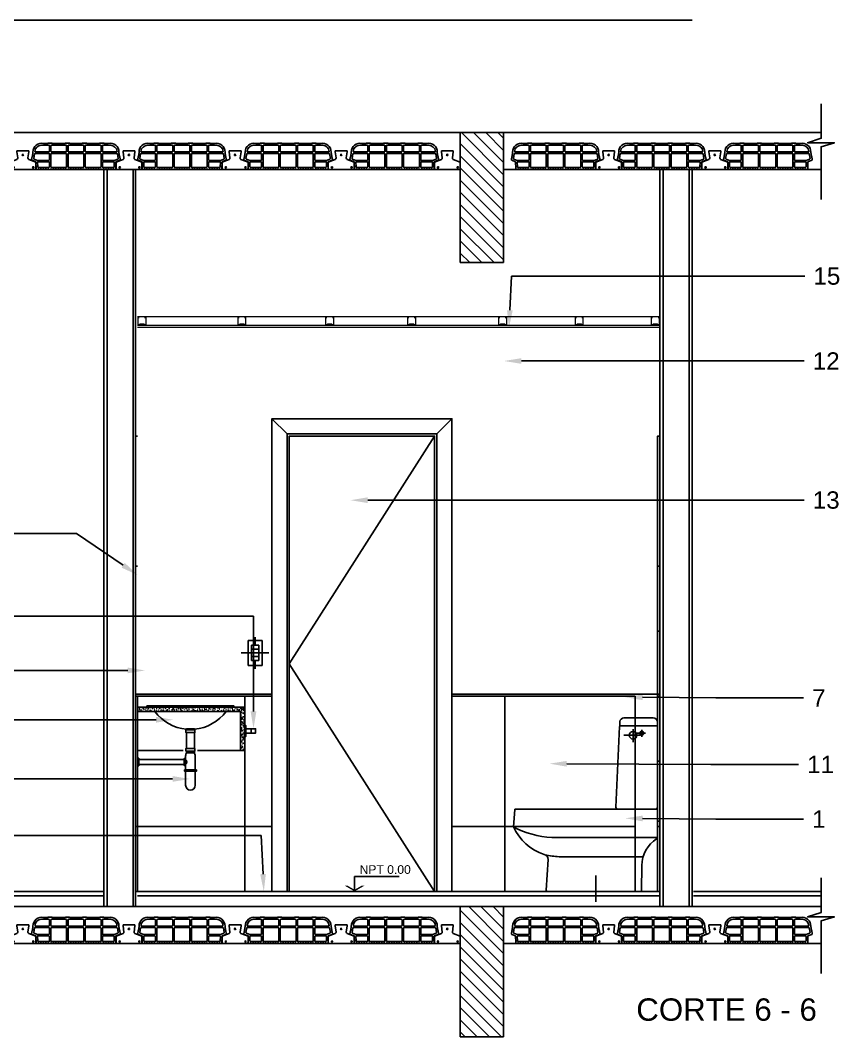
# Model space of a CAD drawing. Header units: metres. Extents: x 198 to 412, y -54 to 17.
# Drawn here: x 258.177 to 261.956, y -14.779 to -10.091 of the extents above; entities that cross this region are included whole.
import ezdxf
from ezdxf import colors
from ezdxf.entities.mleader import LeaderData, LeaderLine
from ezdxf.enums import TextEntityAlignment as Align
from ezdxf.math import Vec2, Vec3

# ---------------------------------------------------------------- set-up
doc = ezdxf.new("R2010")
doc.units = ezdxf.units.M
doc.header["$LTSCALE"] = 10
for name, pattern in [('DASHDOT', [1, 0.5, -0.25, 0, -0.25]), ('DASHED2', [0.375, 0.25, -0.125]), ('HIDDEN', [0.375, 0.25, -0.125])]:
    doc.linetypes.add(name, pattern=pattern)
for name, color, linetype in [('01', 1, 'Continuous'), ('02', 2, 'Continuous'), ('1_MUROS', 6, 'Continuous'), ('2', 2, 'Continuous'), ('25-TXT', 2, 'Continuous'), ('A- Hatch Hormigon', 255, 'Continuous'), ('A-ABERTURAS', 2, 'Continuous'), ('A-MUROS', 6, 'Continuous'), ('A-TEXTOS', 2, 'Continuous'), ('CARP-DET', 8, 'Continuous'), ('Corte t', 2, 'Continuous'), ('ELECTRICIDAD-P-T', 8, 'HIDDEN'), ('Losa rap sapito', 251, 'Continuous'), ('piso', 1, 'Continuous'), ('SAN', 1, 'Continuous'), ('SANFINAL', 1, 'Continuous'), ('Sanitarios', 2, 'Continuous'), ('TCOTA', 1, 'Continuous'), ('TM-REVEST', 252, 'Continuous')]:
    doc.layers.add(name, color=color, linetype=linetype)
doc.layers.add('A-Cielorraso', color=1, linetype='Continuous', lineweight=5)
doc.layers.add('SANHIDRO', color=3, linetype='DASHDOT', plot=False)
doc.styles.add('ARIAL', font='arial.ttf')
doc.styles.get("Standard").update_dxf_attribs({"font": 'arial.ttf'})

# ---------------------------------------------------------------- blocks, each defined once
blk = doc.blocks.new('ELEC-PUNTO')
at = {"layer": 'ELECTRICIDAD-P-T', "ltscale": 0.05}
for p, q in [((0, 0.1014), (0, 0.0543)), ((-0.0179, 0.0543), (-0.0179, 0.0207)), ((-0.0007, 0.0543), (-0.0007, 0.0207)), ((0.0171, 0.0543), (0.0171, 0.0207)), ((-0.073, 0.0375), (-0.035, 0.0375)), ((0, 0.0207), (0, -0.0264)), ((0.035, 0.0375), (0.073, 0.0375))]:
    blk.add_line(p, q, dxfattribs=at)
for points in [[(-0.0575, 0.07), (0.0575, 0.07), (0.0575, 0.005), (-0.0575, 0.005)], [(-0.035, 0.0543), (0.035, 0.0543), (0.035, 0.0207), (-0.035, 0.0207)]]:
    blk.add_lwpolyline(points, close=True, dxfattribs=at)
blk = doc.blocks.new('VIGUETA NUEVA')
at = {"layer": '02'}
for p, q in [((852.3054, 1549.6661), (852.2767, 1549.6661)), ((852.2767, 1549.6661), (852.2767, 1549.6611)), ((852.2767, 1549.6611), (852.2809, 1549.6312)), ((852.3054, 1549.6661), (852.3342, 1549.6661)), ((852.3342, 1549.6611), (852.3299, 1549.6312)), ((852.3342, 1549.6661), (852.3342, 1549.6611)), ((852.2769, 1549.6243), (852.2429, 1549.6111)), ((852.2429, 1549.5811), (852.2429, 1549.6111)), ((852.3339, 1549.6243), (852.3679, 1549.6111)), ((852.3679, 1549.5811), (852.3679, 1549.6111)), ((852.2429, 1549.5811), (852.2479, 1549.5761)), ((852.3054, 1549.5761), (852.2479, 1549.5761)), ((852.3054, 1549.5761), (852.3629, 1549.5761)), ((852.3679, 1549.5811), (852.3629, 1549.5761))]:
    blk.add_line(p, q, dxfattribs=at)
for centre, start, end in [((852.2739, 1549.6307), 294.8533, 4.4381), ((852.3369, 1549.6307), 175.5619, 245.1467)]:
    blk.add_arc(centre, 0.00704, start, end, dxfattribs=at)
blk = doc.blocks.new('VIGUETA NUEVA1')
at = {"layer": 'piso'}
for centre in [(0, -0.02), (-0.0444, -0.0805), (0.0504, -0.0805)]:
    blk.add_circle(centre, 0.00324, dxfattribs=at)
at = {"layer": '1_MUROS'}
blk.add_blockref('VIGUETA NUEVA', (-852.3054, -1549.6661), dxfattribs=at)
blk = doc.blocks.new('Losa rap zapito')
at = {"layer": 'Losa rap sapito'}
for p, q in [((283.7711, -291.7719), (283.8051, -291.7719)), ((283.7813, -291.7641), (283.8003, -291.7641)), ((283.8012, -291.7632), (283.8205, -291.7632)), ((283.808, -291.8006), (283.808, -291.7747)), ((283.8147, -291.8006), (283.8147, -291.7747)), ((283.8176, -291.7719), (283.8844, -291.7719)), ((283.8215, -291.7641), (283.8806, -291.7641)), ((283.9008, -291.7632), (283.8815, -291.7632)), ((283.8873, -291.8006), (283.8873, -291.7747)), ((283.8941, -291.8006), (283.8941, -291.7747)), ((283.897, -291.7719), (283.9304, -291.7719)), ((283.9018, -291.7641), (283.9304, -291.7641)), ((283.959, -291.7641), (283.9304, -291.7641)), ((283.9638, -291.7719), (283.9304, -291.7719)), ((283.9599, -291.7632), (283.9792, -291.7632)), ((283.9667, -291.8006), (283.9667, -291.7747)), ((283.9734, -291.8006), (283.9734, -291.7747)), ((284.0431, -291.7719), (283.9763, -291.7719)), ((284.0393, -291.7641), (283.9802, -291.7641)), ((284.0595, -291.7632), (284.0402, -291.7632)), ((284.046, -291.8006), (284.046, -291.7747)), ((284.0527, -291.8006), (284.0527, -291.7747)), ((284.0896, -291.7719), (284.0556, -291.7719)), ((284.0795, -291.7641), (284.0605, -291.7641)), ((283.7282, -291.8243), (283.7262, -291.8386)), ((283.732, -291.8042), (283.7293, -291.8235)), ((283.7394, -291.8124), (283.7357, -291.8329)), ((283.7422, -291.8103), (283.8051, -291.8103)), ((283.7437, -291.8035), (283.8051, -291.8035)), ((283.7534, -291.8103), (283.8051, -291.8103)), ((283.808, -291.8391), (283.808, -291.8132)), ((283.8147, -291.8721), (283.8147, -291.8132)), ((283.8176, -291.8035), (283.8844, -291.8035)), ((283.8176, -291.8103), (283.8844, -291.8103)), ((283.8873, -291.8721), (283.8873, -291.8132)), ((283.8941, -291.8721), (283.8941, -291.8132)), ((283.897, -291.8035), (283.9304, -291.8035)), ((283.897, -291.8103), (283.9304, -291.8103)), ((283.9638, -291.8035), (283.9304, -291.8035)), ((283.9638, -291.8103), (283.9304, -291.8103)), ((283.9667, -291.8721), (283.9667, -291.8132)), ((283.9734, -291.8721), (283.9734, -291.8132)), ((284.0431, -291.8035), (283.9763, -291.8035)), ((284.0431, -291.8103), (283.9763, -291.8103)), ((284.046, -291.8721), (284.046, -291.8132)), ((284.0527, -291.8391), (284.0527, -291.8132)), ((284.117, -291.8035), (284.0556, -291.8035)), ((284.1186, -291.8103), (284.0556, -291.8103)), ((284.1073, -291.8103), (284.0556, -291.8103)), ((284.1214, -291.8124), (284.125, -291.8329)), ((284.1287, -291.8042), (284.1314, -291.8235)), ((284.1325, -291.8243), (284.1346, -291.8386)), ((283.7459, -291.8484), (283.728, -291.8417)), ((283.7534, -291.842), (283.7376, -291.836)), ((283.7466, -291.8799), (283.7459, -291.8484)), ((283.7534, -291.842), (283.8051, -291.842)), ((283.7542, -291.8721), (283.7536, -291.851)), ((283.7565, -291.8487), (283.8051, -291.8487)), ((283.7571, -291.8749), (283.8051, -291.8749)), ((283.808, -291.8721), (283.808, -291.8516)), ((283.8176, -291.8749), (283.8844, -291.8749)), ((283.897, -291.8749), (283.9304, -291.8749)), ((283.9638, -291.8749), (283.9304, -291.8749)), ((284.0431, -291.8749), (283.9763, -291.8749)), ((284.0527, -291.8721), (284.0527, -291.8516)), ((284.1073, -291.842), (284.0556, -291.842)), ((284.1043, -291.8487), (284.0556, -291.8487)), ((284.1037, -291.8749), (284.0556, -291.8749)), ((284.1066, -291.8721), (284.1071, -291.851)), ((284.1073, -291.842), (284.1232, -291.836)), ((284.1141, -291.8799), (284.1149, -291.8484)), ((284.1149, -291.8484), (284.1327, -291.8417)), ((283.7541, -291.8836), (283.7504, -291.8836)), ((283.7541, -291.8836), (283.7516, -291.8836)), ((283.7541, -291.8836), (283.7516, -291.8836)), ((283.7541, -291.8836), (283.7541, -291.8827)), ((283.7541, -291.8827), (283.7598, -291.8827)), ((283.7598, -291.8836), (283.7598, -291.8827)), ((283.7598, -291.8836), (283.7656, -291.8836)), ((283.7714, -291.8827), (283.7656, -291.8827)), ((283.7656, -291.8836), (283.7656, -291.8827)), ((283.7714, -291.8836), (283.7714, -291.8827)), ((283.7714, -291.8836), (283.7772, -291.8836)), ((283.7772, -291.8836), (283.7772, -291.8827)), ((283.783, -291.8827), (283.7772, -291.8827)), ((283.783, -291.8836), (283.783, -291.8827)), ((283.783, -291.8836), (283.7887, -291.8836)), ((283.7887, -291.8836), (283.7887, -291.8827)), ((283.7887, -291.8827), (283.7945, -291.8827)), ((283.7945, -291.8836), (283.7945, -291.8827)), ((283.8003, -291.8836), (283.7945, -291.8836)), ((283.8003, -291.8827), (283.8061, -291.8827)), ((283.8003, -291.8836), (283.8003, -291.8827)), ((283.8061, -291.8836), (283.8061, -291.8827)), ((283.8119, -291.8836), (283.8061, -291.8836)), ((283.8119, -291.8827), (283.8176, -291.8827)), ((283.8119, -291.8836), (283.8119, -291.8827)), ((283.8119, -291.8827), (283.8176, -291.8827)), ((283.8176, -291.8836), (283.8176, -291.8827)), ((283.8176, -291.8836), (283.8234, -291.8836)), ((283.8292, -291.8827), (283.8234, -291.8827)), ((283.8234, -291.8836), (283.8234, -291.8827)), ((283.8292, -291.8836), (283.8292, -291.8827)), ((283.8292, -291.8836), (283.835, -291.8836)), ((283.835, -291.8836), (283.835, -291.8827)), ((283.8408, -291.8827), (283.835, -291.8827)), ((283.8408, -291.8836), (283.8408, -291.8827)), ((283.8408, -291.8836), (283.8465, -291.8836)), ((283.8465, -291.8836), (283.8465, -291.8827)), ((283.8465, -291.8827), (283.8523, -291.8827)), ((283.8523, -291.8836), (283.8523, -291.8827)), ((283.8581, -291.8836), (283.8523, -291.8836)), ((283.8581, -291.8827), (283.8639, -291.8827)), ((283.8581, -291.8836), (283.8581, -291.8827)), ((283.8639, -291.8836), (283.8639, -291.8827)), ((283.8697, -291.8836), (283.8639, -291.8836)), ((283.8697, -291.8827), (283.8755, -291.8827)), ((283.8697, -291.8836), (283.8697, -291.8827)), ((283.8697, -291.8827), (283.8755, -291.8827)), ((283.8755, -291.8836), (283.8755, -291.8827)), ((283.8755, -291.8836), (283.8812, -291.8836)), ((283.887, -291.8827), (283.8812, -291.8827)), ((283.8812, -291.8836), (283.8812, -291.8827)), ((283.887, -291.8836), (283.887, -291.8827)), ((283.887, -291.8836), (283.8928, -291.8836)), ((283.8928, -291.8836), (283.8928, -291.8827)), ((283.8986, -291.8827), (283.8928, -291.8827)), ((283.8986, -291.8836), (283.8986, -291.8827)), ((283.8986, -291.8836), (283.9044, -291.8836)), ((283.9044, -291.8836), (283.9044, -291.8827)), ((283.9044, -291.8827), (283.9101, -291.8827)), ((283.9101, -291.8836), (283.9101, -291.8827)), ((283.9159, -291.8836), (283.9101, -291.8836)), ((283.9159, -291.8827), (283.9217, -291.8827)), ((283.9159, -291.8836), (283.9159, -291.8827)), ((283.9217, -291.8836), (283.9217, -291.8827)), ((283.9275, -291.8836), (283.9217, -291.8836)), ((283.9275, -291.8836), (283.9275, -291.8827)), ((283.9275, -291.8827), (283.9304, -291.8827)), ((283.9333, -291.8827), (283.9304, -291.8827)), ((283.9333, -291.8836), (283.9333, -291.8827)), ((283.9333, -291.8836), (283.939, -291.8836)), ((283.9448, -291.8827), (283.939, -291.8827)), ((283.939, -291.8836), (283.939, -291.8827)), ((283.9448, -291.8836), (283.9448, -291.8827)), ((283.9448, -291.8836), (283.9506, -291.8836)), ((283.9506, -291.8836), (283.9506, -291.8827)), ((283.9564, -291.8827), (283.9506, -291.8827)), ((283.9564, -291.8836), (283.9564, -291.8827)), ((283.9622, -291.8836), (283.9564, -291.8836)), ((283.9622, -291.8836), (283.9622, -291.8827)), ((283.9622, -291.8827), (283.9679, -291.8827)), ((283.9679, -291.8836), (283.9679, -291.8827)), ((283.9737, -291.8836), (283.9679, -291.8836)), ((283.9737, -291.8827), (283.9795, -291.8827)), ((283.9737, -291.8836), (283.9737, -291.8827)), ((283.9795, -291.8836), (283.9795, -291.8827)), ((283.9853, -291.8836), (283.9795, -291.8836)), ((283.9911, -291.8827), (283.9853, -291.8827)), ((283.9853, -291.8836), (283.9853, -291.8827)), ((283.9911, -291.8827), (283.9853, -291.8827)), ((283.9911, -291.8836), (283.9911, -291.8827)), ((283.9911, -291.8836), (283.9968, -291.8836)), ((284.0026, -291.8827), (283.9968, -291.8827)), ((283.9968, -291.8836), (283.9968, -291.8827)), ((284.0026, -291.8836), (284.0026, -291.8827)), ((284.0026, -291.8836), (284.0084, -291.8836)), ((284.0084, -291.8836), (284.0084, -291.8827)), ((284.0142, -291.8827), (284.0084, -291.8827)), ((284.0142, -291.8836), (284.0142, -291.8827)), ((284.02, -291.8836), (284.0142, -291.8836)), ((284.02, -291.8836), (284.02, -291.8827)), ((284.02, -291.8827), (284.0258, -291.8827)), ((284.0258, -291.8836), (284.0258, -291.8827)), ((284.0315, -291.8836), (284.0258, -291.8836)), ((284.0315, -291.8827), (284.0373, -291.8827)), ((284.0315, -291.8836), (284.0315, -291.8827)), ((284.0373, -291.8836), (284.0373, -291.8827)), ((284.0431, -291.8836), (284.0373, -291.8836)), ((284.0489, -291.8827), (284.0431, -291.8827)), ((284.0431, -291.8836), (284.0431, -291.8827)), ((284.0489, -291.8827), (284.0431, -291.8827)), ((284.0489, -291.8836), (284.0489, -291.8827)), ((284.0489, -291.8836), (284.0547, -291.8836)), ((284.0604, -291.8827), (284.0547, -291.8827)), ((284.0547, -291.8836), (284.0547, -291.8827)), ((284.0604, -291.8836), (284.0604, -291.8827)), ((284.0604, -291.8836), (284.0662, -291.8836)), ((284.0662, -291.8836), (284.0662, -291.8827)), ((284.072, -291.8827), (284.0662, -291.8827)), ((284.072, -291.8836), (284.072, -291.8827)), ((284.0778, -291.8836), (284.072, -291.8836)), ((284.0778, -291.8836), (284.0778, -291.8827)), ((284.0778, -291.8827), (284.0836, -291.8827)), ((284.0836, -291.8836), (284.0836, -291.8827)), ((284.0893, -291.8836), (284.0836, -291.8836)), ((284.0893, -291.8827), (284.0951, -291.8827)), ((284.0893, -291.8836), (284.0893, -291.8827)), ((284.0951, -291.8836), (284.0951, -291.8827)), ((284.1009, -291.8836), (284.0951, -291.8836)), ((284.1009, -291.8836), (284.1009, -291.8827)), ((284.1067, -291.8827), (284.1009, -291.8827)), ((284.1067, -291.8836), (284.1067, -291.8827)), ((284.1067, -291.8836), (284.1092, -291.8836)), ((284.1067, -291.8836), (284.1092, -291.8836)), ((284.1067, -291.8836), (284.1103, -291.8836))]:
    blk.add_line(p, q, dxfattribs=at)
for centre, radius, start, end in [((283.7724, -291.8035), 0.0404, 77.2971, 181.0135), ((283.7724, -291.8035), 0.0317, 92.259, 174.7894), ((283.8012, -291.7641), 0.000963, 90, 180), ((283.8051, -291.7747), 0.00289, 0, 90), ((283.8176, -291.7747), 0.00289, 90, 180), ((283.8205, -291.7641), 0.000963, 0, 90), ((283.8815, -291.7641), 0.000963, 90, 180), ((283.8844, -291.7747), 0.00289, 0, 90), ((283.897, -291.7747), 0.00289, 90, 180), ((283.9008, -291.7641), 0.000963, 0, 90), ((283.9599, -291.7641), 0.000963, 90, 180), ((283.9638, -291.7747), 0.00289, 0, 90), ((283.9763, -291.7747), 0.00289, 90, 180), ((283.9792, -291.7641), 0.000963, 0, 90), ((284.0402, -291.7641), 0.000963, 90, 180), ((284.0431, -291.7747), 0.00289, 0, 90), ((284.0556, -291.7747), 0.00289, 90, 180), ((284.0595, -291.7641), 0.000963, 0, 90), ((284.0883, -291.8035), 0.0404, 358.9865, 102.7029), ((284.0883, -291.8035), 0.0317, 5.2106, 87.741), ((283.7292, -291.8244), 0.000963, 81.8699, 171.8699), ((283.7386, -291.8333), 0.00289, 171.8699, 249.444), ((283.7422, -291.8132), 0.00289, 90, 165.2593), ((283.7437, -291.8006), 0.00289, 180.2316, 270), ((283.8051, -291.8006), 0.00289, 270, 0), ((283.8051, -291.8132), 0.00289, 0, 90), ((283.8176, -291.8006), 0.00289, 180, 270), ((283.8176, -291.8132), 0.00289, 90, 180), ((283.8844, -291.8006), 0.00289, 270, 0), ((283.8844, -291.8132), 0.00289, 0, 90), ((283.897, -291.8006), 0.00289, 180, 270), ((283.897, -291.8132), 0.00289, 90, 180), ((283.9638, -291.8006), 0.00289, 270, 0), ((283.9638, -291.8132), 0.00289, 0, 90), ((283.9763, -291.8006), 0.00289, 180, 270), ((283.9763, -291.8132), 0.00289, 90, 180), ((284.0431, -291.8006), 0.00289, 270, 0), ((284.0431, -291.8132), 0.00289, 0, 90), ((284.0556, -291.8006), 0.00289, 180, 270), ((284.0556, -291.8132), 0.00289, 90, 180), ((284.117, -291.8006), 0.00289, 270, 359.7684), ((284.1186, -291.8132), 0.00289, 14.7407, 90), ((284.1222, -291.8333), 0.00289, 290.556, 8.1301), ((284.1316, -291.8244), 0.000963, 8.1301, 98.1301), ((283.729, -291.839), 0.00289, 171.8699, 249.444), ((283.7505, -291.8797), 0.0039, 182.4799, 268.1248), ((283.7565, -291.8516), 0.00289, 90, 168.5947), ((283.7571, -291.8721), 0.00289, 180, 271.41), ((283.8051, -291.8391), 0.00289, 270, 0), ((283.8051, -291.8516), 0.00289, 0, 90), ((283.8051, -291.8721), 0.00289, 270, 0), ((283.8176, -291.8721), 0.00289, 180, 270), ((283.8844, -291.8721), 0.00289, 270, 0), ((283.897, -291.8721), 0.00289, 180, 270), ((283.9638, -291.8721), 0.00289, 270, 0), ((283.9763, -291.8721), 0.00289, 180, 270), ((284.0431, -291.8721), 0.00289, 270, 0), ((284.0556, -291.8391), 0.00289, 180, 270), ((284.0556, -291.8516), 0.00289, 90, 180), ((284.0556, -291.8721), 0.00289, 180, 270), ((284.1037, -291.8721), 0.00289, 268.59, 0), ((284.1043, -291.8516), 0.00289, 11.4053, 90), ((284.1102, -291.8797), 0.0039, 271.8752, 357.5201), ((284.1317, -291.839), 0.00289, 290.556, 8.1301)]:
    blk.add_arc(centre, radius, start, end, dxfattribs=at)
blk = doc.blocks.new('Cp-616-l')
at = {"layer": 'Defpoints', "color": 0, "linetype": 'ByBlock'}
for p in [(0.1906, 0.7612), (0.6805, 0.379)]:
    blk.add_point(p, dxfattribs=at)
at = {"layer": 'SAN'}
blk.add_lwpolyline([(0.539, 0.17, 0.37639), (0.52, 0.147), (0.53, 0.006, -0.373114), (0.525, 0), (0.0948, 0, -0.307516), (0.09, 0.004), (0.0885, 0.12, 0.240918), (0.0205, 0.243, -0.195479), (0.0155, 0.248), (0.0155, 0.376, -0.333962), (0.0205, 0.38, -0.146022), (0.0155, 0.389), (0.0155, 0.7618, -0.292854), (0.0175, 0.763, -0.419335), (0.0155, 0.765), (0.0158, 0.781, -0.400554), (0.0355, 0.8), (0.1709, 0.8, -0.358706), (0.1902, 0.783), (0.1905, 0.765, -0.419335), (0.1885, 0.763, -0.387411), (0.1906, 0.7612), (0.2075, 0.389, -0.170928), (0.2035, 0.38), (0.6721, 0.38, -0.282783), (0.6746, 0.3783), (0.6805, 0.298, -0.206829)], format="xyb", close=True, dxfattribs=at)
blk.add_lwpolyline([(0.3, -0.048), (0.3, 0.0736)], dxfattribs=at)
for centre, radius in [((0.0885, 0.73), 0.00875), ((0.1285, 0.72), 0.0175)]:
    blk.add_circle(centre, radius, dxfattribs=at)
at = {"layer": 'SANFINAL'}
for points in [[(0.0175, 0.763), (0.1885, 0.763)], [(0.0205, 0.38), (0.2035, 0.38)]]:
    blk.add_lwpolyline(points, dxfattribs=at)
for points in [[(0.0155, 0.248), (0.503, 0.248, 0.107258), (0.6805, 0.298, 0.103849)], [(0.0819, 0.16), (0.47, 0.16, 0.045713), (0.5341, 0.1686, 0.041815)]]:
    blk.add_lwpolyline(points, format="xyb", dxfattribs=at)
at = {"layer": 'SANHIDRO', "linetype": 'DASHDOT'}
for p, q in [((0.1111, 0.73), (0.0711, 0.73)), ((0.0885, 0.7454), (0.0885, 0.7132)), ((0.1717, 0.72), (0.0947, 0.72)), ((0.1285, 0.7485), (0.1285, 0.6883))]:
    blk.add_line(p, q, dxfattribs=at)
at = {"flags": 3}
blk.add_attdef('CODIGO', text='', height=0.024, dxfattribs=at).set_placement((0, 0), align=Align.MIDDLE)
blk = doc.blocks.new('N-NIV-CO')
for p, q in [((1.032, 0.343), (0, 0.343)), ((0, 0.343), (0, 0))]:
    blk.add_line(p, q)
for points in [[(-0.233, 0.135), (-0.167, 0.135), (0, 0), (0, 0.038)], [(0.233, 0.135), (0.167, 0.135), (0, 0), (0, 0.038)]]:
    blk.add_solid(points)
at = {"style": 'ARIAL'}
for tag, p in [('COTA', (0.116, 0.405)), ('NPT', (0.288, 0.049))]:
    blk.add_attdef(tag, p, '', height=0.2, dxfattribs=at)

msp = doc.modelspace()

# ---------------------------------------------------------------- hatches: boundary and pattern name
at = {"layer": 'A- Hatch Hormigon'}
h = msp.add_hatch(dxfattribs=at)
h.set_pattern_fill('ANSI31', color=256, scale=0.0125, angle=-90, style=0)
h.set_pattern_definition([(315, (-286.13939, -11784.159234), (0.02806330038, 0.02806330038), [])])
h.paths.add_polyline_path([(260.206, -14.7788), (260.406, -14.7788), (260.406, -14.1788), (260.206, -14.1788)])
h.paths.add_polyline_path([(254.9555, -14.7788), (255.1555, -14.7788), (255.1555, -14.1788), (254.9555, -14.1788)])
h.paths.add_polyline_path([(251.2053, -14.7788), (251.4053, -14.7788), (251.4053, -14.1788), (251.2053, -14.1788)])
h.paths.add_polyline_path([(260.206, -11.2088), (260.406, -11.2088), (260.406, -10.6088), (260.206, -10.6088)])
h.paths.add_polyline_path([(254.9555, -11.2088), (255.1555, -11.2088), (255.1555, -10.6088), (254.9555, -10.6088)])
h.paths.add_polyline_path([(251.2053, -11.2088), (251.4053, -11.2088), (251.4053, -10.6088), (251.2053, -10.6088)])
at = {"layer": 'CARP-DET'}
h = msp.add_hatch(dxfattribs=at)
h.set_pattern_fill('AR-SAND', color=8, scale=0.0003)
h.set_pattern_definition([(37.5, (-286.139388, -11784.159234), (-0.000480009389, 0.01468239712), [0, -0.0115824, 0, -0.012954, 0, -0.0123825]), (7.5, (-286.139388, -11784.159234), (0.013485698494, 0.021504753017), [0, -0.0062484, 0, -0.0104394, 0, -0.0040005]), (327.5, (-286.148761, -11784.159234), (0.023729771107, 4.311554e-05), [0, -0.00381, 0, -0.013716, 0, -0.017907]), (317.5, (-286.14876, -11784.159234), (0.022906693574, 0.006687879698), [0, -0.001905, 0, -0.0089916, 0, -0.010287])])
h.paths.add_polyline_path([(259.1921, -13.2788), (259.2121, -13.2588), (259.2121, -13.4588), (259.1921, -13.4588)])
h.paths.add_polyline_path([(259.1263, -13.2588), (259.1622, -13.2588), (259.2121, -13.2588), (259.1921, -13.2788), (259.1263, -13.2788)])
h.paths.add_polyline_path([(258.7174, -13.2588), (259.1263, -13.2588), (259.1263, -13.2788), (258.7174, -13.2788)])

# ---------------------------------------------------------------- linework, layer by layer
at = {"color": 5}
for p, q in [((255.1555, -10.6088), (260.206, -10.6088)), ((260.206, -11.2088), (260.206, -10.6088)), ((260.206, -10.6088), (260.406, -10.6088)), ((260.406, -10.6088), (260.406, -11.2088)), ((261.8709, -10.6088), (260.406, -10.6088)), ((255.1555, -10.7788), (260.206, -10.7788)), ((260.406, -10.7788), (261.8703, -10.7788)), ((260.406, -11.2088), (260.206, -11.2088)), ((255.1555, -14.1788), (260.206, -14.1788)), ((260.206, -14.7788), (260.206, -14.1788)), ((260.206, -14.1788), (260.406, -14.1788)), ((260.406, -14.1788), (260.406, -14.7788)), ((261.8709, -14.1788), (260.406, -14.1788)), ((255.1555, -14.3488), (260.206, -14.3488)), ((260.406, -14.3488), (261.8703, -14.3488)), ((260.406, -14.7788), (260.206, -14.7788))]:
    msp.add_line(p, q, dxfattribs=at)
at = {"color": 2}
for p, q in [((258.5571, -14.1088), (256.6171, -14.1088)), ((261.1213, -14.1088), (258.7171, -14.1088)), ((261.2813, -14.1088), (261.8709, -14.1088)), ((258.5571, -14.1288), (256.6171, -14.1288)), ((261.1213, -14.1288), (258.7171, -14.1288)), ((261.2813, -14.1288), (261.8709, -14.1288))]:
    msp.add_line(p, q, dxfattribs=at)
at = {"layer": '01'}
for p, q in [((259.2421, -13.3588), (259.2171, -13.3588)), ((259.2421, -13.3788), (259.2171, -13.3788))]:
    msp.add_line(p, q, dxfattribs=at)
for points in [[(261.2763, -10.0914), (250.5627, -10.0914)], [(259.2121, -13.3938), (259.2121, -13.3438), (259.2171, -13.3438), (259.2171, -13.3938), (259.2121, -13.3938)]]:
    msp.add_lwpolyline(points, dxfattribs=at)
at = {"layer": '02'}
for p, q in [((259.1921, -13.2788), (259.2121, -13.2588)), ((259.2121, -13.2588), (259.2121, -13.4588))]:
    msp.add_line(p, q, dxfattribs=at)
at = {"layer": '02', "color": 3}
for points in [[(261.8709, -10.4762), (261.8709, -10.6355), (261.8084, -10.6562), (261.9316, -10.6562), (261.8703, -10.6748), (261.8703, -10.9171)], [(261.8709, -14.0462), (261.8709, -14.2055), (261.8084, -14.2262), (261.9316, -14.2262), (261.8703, -14.2448), (261.8703, -14.4871)]]:
    msp.add_lwpolyline(points, dxfattribs=at)
at = {"layer": '02'}
msp.add_lwpolyline([(259.2421, -13.3588), (259.2621, -13.3588), (259.2621, -13.3788), (259.2421, -13.3788)], close=True, dxfattribs=at)
at = {"layer": '2'}
for p, q in [((259.2121, -13.2588), (258.7171, -13.2588)), ((259.1921, -13.2788), (258.7171, -13.2788)), ((259.2121, -13.4588), (259.1921, -13.4588))]:
    msp.add_line(p, q, dxfattribs=at)
at = {"layer": '25-TXT'}
msp.add_line((260.1674, -13.2088), (260.1674, -13.1988), dxfattribs=at)
at = {"layer": 'A-ABERTURAS', "color": 1}
for p, q in [((259.4074, -11.9988), (259.3374, -11.9288)), ((260.0974, -11.9988), (260.1674, -11.9288))]:
    msp.add_line(p, q, dxfattribs=at)
at = {"layer": 'A-ABERTURAS', "color": 1, "linetype": 'DASHED2'}
for p, q in [((260.0874, -12.0088), (259.4174, -13.0588)), ((259.4174, -13.0588), (260.0874, -14.1088))]:
    msp.add_line(p, q, dxfattribs=at)
at = {"layer": 'A-ABERTURAS', "color": 1}
for points in [[(260.1674, -14.1088), (260.1674, -11.9288), (259.3374, -11.9288), (259.3374, -14.1088)], [(260.0974, -14.1088), (260.0974, -11.9988), (259.4074, -11.9988), (259.4074, -14.1088)], [(260.0874, -14.1088), (260.0874, -12.0088), (259.4174, -12.0088), (259.4174, -14.1088)]]:
    msp.add_lwpolyline(points, dxfattribs=at)
at = {"layer": 'A-Cielorraso', "linetype": 'Continuous'}
for points in [[(261.1034, -11.4588), (258.7171, -11.4588)], [(261.1234, -11.4588), (260.5086, -11.4588), (260.5086, -11.4588), (258.7171, -11.4588)], [(258.7503, -11.4613), (258.7553, -11.4613), (258.7553, -11.4963), (258.7503, -11.4963), (258.7479, -11.4934), (258.7286, -11.4934), (258.7253, -11.4963), (258.7203, -11.4963), (258.7203, -11.4613), (258.7253, -11.4613)], [(259.211, -11.4613), (259.216, -11.4613), (259.216, -11.4963), (259.211, -11.4963), (259.2086, -11.4934), (259.1893, -11.4934), (259.186, -11.4963), (259.181, -11.4963), (259.181, -11.4613), (259.186, -11.4613)], [(259.6161, -11.4613), (259.6211, -11.4613), (259.6211, -11.4963), (259.6161, -11.4963), (259.6137, -11.4934), (259.5944, -11.4934), (259.5911, -11.4963), (259.5861, -11.4963), (259.5861, -11.4613), (259.5911, -11.4613)], [(259.994, -11.4613), (259.999, -11.4613), (259.999, -11.4963), (259.994, -11.4963), (259.9916, -11.4934), (259.9723, -11.4934), (259.969, -11.4963), (259.964, -11.4963), (259.964, -11.4613), (259.969, -11.4613)], [(260.4137, -11.4613), (260.4187, -11.4613), (260.4187, -11.4963), (260.4137, -11.4963), (260.4113, -11.4934), (260.392, -11.4934), (260.3887, -11.4963), (260.3837, -11.4963), (260.3837, -11.4613), (260.3887, -11.4613)], [(260.7669, -11.4613), (260.7719, -11.4613), (260.7719, -11.4963), (260.7669, -11.4963), (260.7646, -11.4934), (260.7452, -11.4934), (260.7419, -11.4963), (260.7369, -11.4963), (260.7369, -11.4613), (260.7419, -11.4613)], [(261.1184, -11.4613), (261.1234, -11.4613), (261.1234, -11.4963), (261.1184, -11.4963), (261.1161, -11.4934), (261.0967, -11.4934), (261.0934, -11.4963), (261.0884, -11.4963), (261.0884, -11.4613), (261.0934, -11.4613)]]:
    msp.add_lwpolyline(points, dxfattribs=at)
at = {"layer": 'A-Cielorraso', "color": 2, "linetype": 'Continuous'}
for points in [[(261.1234, -11.4988), (260.4686, -11.4988), (260.4686, -11.4988), (258.7171, -11.4988)], [(261.1234, -11.5088), (260.4586, -11.5088), (260.4586, -11.5088), (258.7171, -11.5088)]]:
    msp.add_lwpolyline(points, dxfattribs=at)
at = {"layer": 'A-MUROS', "color": 1}
for points in [[(258.7074, -14.1788), (258.7074, -10.7788), (258.5621, -10.7788), (258.5621, -14.1788)], [(261.2763, -14.1788), (261.2763, -10.7788), (261.1263, -10.7788), (261.1263, -14.1788)]]:
    msp.add_lwpolyline(points, close=True, dxfattribs=at)
at = {"layer": 'A-MUROS'}
for points in [[(258.6971, -14.1788), (258.6971, -10.7788), (258.5771, -10.7788), (258.5771, -14.1788), (258.6971, -14.1788)], [(261.2613, -14.1788), (261.2613, -10.7788), (261.1413, -10.7788), (261.1413, -14.1788), (261.2613, -14.1788)]]:
    msp.add_lwpolyline(points, close=True, dxfattribs=at)
at = {"layer": 'Corte t'}
for p, q in [((259.2121, -13.2588), (259.2121, -13.4588)), ((259.1921, -13.2788), (259.1921, -13.4588))]:
    msp.add_line(p, q, dxfattribs=at)
at = {"layer": 'Corte t', "color": 1}
for p, q in [((258.9285, -13.4588), (258.7171, -13.4588)), ((259.1921, -13.4588), (258.9945, -13.4588))]:
    msp.add_line(p, q, dxfattribs=at)
at = {"layer": 'Corte t'}
for points in [[(259.1622, -13.2588), (258.7609, -13.2588), (258.7609, -13.2536), (259.1622, -13.2536)], [(258.9825, -13.3636), (258.9406, -13.3636), (258.9406, -13.376), (258.9825, -13.376)], [(258.9805, -13.3595), (258.9426, -13.3595), (258.9426, -13.3636), (258.9805, -13.3636)], [(258.9805, -13.376), (258.9426, -13.376), (258.9426, -13.4494), (258.9805, -13.4494)], [(258.9825, -13.4494), (258.9406, -13.4494), (258.9406, -13.4618), (258.9825, -13.4618)], [(258.7227, -13.4951), (258.7171, -13.4951), (258.7171, -13.5293), (258.7227, -13.5293)], [(258.9393, -13.4962), (258.9318, -13.4962), (258.9318, -13.5281), (258.9393, -13.5281)], [(258.9805, -13.4618), (258.9426, -13.4618), (258.9426, -13.4699), (258.9805, -13.4699)], [(258.989, -13.5487), (258.9341, -13.5487), (258.9341, -13.5548), (258.989, -13.5548)]]:
    msp.add_lwpolyline(points, close=True, dxfattribs=at)
for points in [[(258.9393, -13.4841), (258.9393, -13.5487)], [(258.9838, -13.5487), (258.9838, -13.4841)], [(258.9318, -13.5007), (258.7227, -13.5007), (258.7227, -13.5238), (258.9318, -13.5238)], [(258.9393, -13.5548), (258.9393, -13.6194)], [(258.9838, -13.6194), (258.9838, -13.5548)]]:
    msp.add_lwpolyline(points, dxfattribs=at)
for centre, radius, start, end in [((258.9615, -13.156), 0.2055, 216.7054, 264.7043), ((258.9615, -13.156), 0.2055, 275.2957, 323.2946), ((258.9615, -13.4841), 0.0222, 140.2638, 180), ((258.9615, -13.4841), 0.0222, 0, 39.7362), ((258.929, -13.5122), 0.0155, 311.7128, 48.2872), ((258.9615, -13.6194), 0.0222, 180, 0)]:
    msp.add_arc(centre, radius, start, end, dxfattribs=at)
at = {"layer": 'TCOTA'}
for p, q in [((258.7074, -12.0088), (258.7074, -11.9988)), ((261.1263, -13.7845), (261.1163, -13.7845)), ((258.7074, -14.1088), (258.7174, -14.1088)), ((258.7074, -14.1088), (258.7174, -14.1088))]:
    msp.add_line(p, q, dxfattribs=at)
at = {"layer": 'TM-REVEST'}
for p, q in [((259.3374, -13.1988), (258.7074, -13.1988)), ((260.1674, -13.1988), (261.1263, -13.1988))]:
    msp.add_line(p, q, dxfattribs=at)
for points in [[(258.7174, -12.0088), (258.7074, -12.0088), (258.7074, -12.0088), (258.7174, -12.0088)], [(261.1263, -12.6088), (261.1163, -12.6088), (261.1163, -12.0088), (261.1263, -12.0088)], [(258.7174, -12.6088), (258.7074, -12.6088), (258.7074, -12.6088), (258.7174, -12.6088)], [(261.1263, -12.9088), (261.1163, -12.9088), (261.1163, -12.6088), (261.1263, -12.6088)], [(261.1263, -12.6088), (261.1163, -12.6088), (261.1163, -12.6088), (261.1263, -12.6088)], [(261.1263, -13.2088), (261.1163, -13.2088), (261.1163, -12.9088), (261.1263, -12.9088)], [(258.7174, -13.8088), (258.7074, -13.8088), (258.7074, -13.2088), (258.7174, -13.2088)], [(260.1674, -13.8088), (260.4121, -13.8088), (260.4121, -13.2088), (260.1674, -13.2088)], [(260.4121, -13.8088), (261.0121, -13.8088), (261.0121, -13.2088), (260.4121, -13.2088)], [(261.1263, -13.5088), (261.1163, -13.5088), (261.1163, -13.2088), (261.1263, -13.2088)], [(261.1263, -13.8088), (261.1163, -13.8088), (261.1163, -13.5088), (261.1263, -13.5088)], [(258.7174, -14.1088), (258.7074, -14.1088), (258.7074, -13.8088), (258.7174, -13.8088)], [(260.1674, -14.1088), (260.4121, -14.1088), (260.4121, -13.8088), (260.1674, -13.8088)], [(260.4121, -14.1088), (261.0121, -14.1088), (261.0121, -13.8088), (260.4121, -13.8088)], [(261.1263, -14.1088), (261.1163, -14.1088), (261.1163, -13.8088), (261.1263, -13.8088)]]:
    msp.add_lwpolyline(points, close=True, dxfattribs=at)
for points in [[(259.2121, -13.2588), (259.2121, -13.2088), (258.7174, -13.2088), (258.7174, -13.8088), (259.2121, -13.8088)], [(259.3374, -13.8088), (259.3374, -13.2088), (259.2121, -13.2088), (259.2121, -13.2588)], [(259.2121, -13.4588), (259.2121, -13.8088), (259.3374, -13.8088)], [(259.2121, -13.8088), (259.2121, -13.4588)], [(259.2121, -14.1088), (259.2121, -13.8088), (258.7174, -13.8088), (258.7174, -14.1088), (259.2121, -14.1088)], [(259.3374, -14.1088), (259.3374, -13.8088), (259.2121, -13.8088), (259.2121, -14.1088), (259.8121, -14.1088)]]:
    msp.add_lwpolyline(points, dxfattribs=at)

# ---------------------------------------------------------------- block references
at = {"layer": '25-TXT', "rotation": 270}
msp.add_blockref('ELEC-PUNTO', (259.2224, -13.0088), dxfattribs=at)
at = {"layer": '25-TXT'}
ref = msp.add_blockref('N-NIV-CO', (259.7186, -14.1088), dxfattribs=dict(at, xscale=0.2000000000000002, yscale=0.2000000000000002, zscale=0.2000000000000002))
ref.add_attrib('COTA', 'NPT 0.00', (259.7418, -14.0279), dxfattribs={"layer": '0', "height": 0.04, "style": 'ARIAL'})
at = {"layer": 'A-MUROS', "xscale": -1}
for p in [(542.3637, 281.1048), (542.8531, 281.1048), (543.3426, 281.1048), (543.832, 281.1048), (544.5763, 281.1048), (545.0657, 281.1048), (545.5551, 281.1048), (542.3637, 277.5348), (542.8531, 277.5348), (543.3426, 277.5348), (543.832, 277.5348), (544.5763, 277.5348), (545.0657, 277.5348), (545.5551, 277.5348)]:
    msp.add_blockref('Losa rap zapito', p, dxfattribs=at)
at = {"layer": 'Corte t', "xscale": 0.9559179682510148, "yscale": 0.9559179682510148, "zscale": 0.9559179682510148}
for p in [(258.1885, -10.6928), (258.6779, -10.6928), (259.1673, -10.6928), (259.6568, -10.6928), (260.1462, -10.6928), (260.8905, -10.6928), (261.3799, -10.6928), (258.1885, -14.2628), (258.6779, -14.2628), (259.1673, -14.2628), (259.6568, -14.2628), (260.1462, -14.2628), (260.8905, -14.2628), (261.3799, -14.2628)]:
    msp.add_blockref('VIGUETA NUEVA1', p, dxfattribs=at)
at = {"layer": 'Sanitarios', "xscale": -1}
msp.add_blockref('Cp-616-l', (261.1318, -14.1088), dxfattribs=at)

# ---------------------------------------------------------------- texts
at = {"layer": 'A-TEXTOS', "insert": (261.018, -14.6022), "char_height": 0.103182, "width": 1.13466, "attachment_point": 1}
msp.add_mtext('CORTE 6 - 6', dxfattribs=at)

# ---------------------------------------------------------------- leaders
at = {"layer": 'A-TEXTOS'}
ml = msp.add_multileader_mtext('Standard', dxfattribs=at)
ml.set_content('15', color=256, style='ARIAL')
ml.set_leader_properties(color=1)
ml.build(insert=Vec2(0, 0))
ml.multileader.update_dxf_attribs({"has_text_frame": 1, "dogleg_length": 41.7645, "arrow_head_size": 0.08, "scale": 0.02})
ctx = ml.context
ctx.base_point, ctx.scale, ctx.char_height, ctx.arrow_head_size, ctx.landing_gap_size, ctx.plane_origin = Vec3(261.7949, -11.2714, 0), 0.02, 0.08, 0.08, 0.04, Vec3(259.6877, -11.2514, 0)
notes = []
notes.append((ctx, [(0, (1, 1, 0), (260.4428, -11.2714, 0), (1, 0), 1.3521, [(0, [(260.4307, -11.5088, 0)], 0, [])])]))
ctx.mtext.insert, ctx.mtext.flow_direction = Vec3(261.8349, -11.2307, 0), 5
ml = msp.add_multileader_mtext('Standard', dxfattribs=at)
ml.set_content('12', color=256, style='ARIAL')
ml.set_leader_properties(color=1)
ml.build(insert=Vec2(0, 0))
ml.multileader.update_dxf_attribs({"has_text_frame": 1, "arrow_head_size": 0.08, "scale": 0.02})
ctx = ml.context
ctx.base_point, ctx.scale, ctx.char_height, ctx.arrow_head_size, ctx.landing_gap_size, ctx.plane_origin = Vec3(261.7917, -11.6626, 0), 0.02, 0.08, 0.08, 0.04, Vec3(259.0547, -11.6626, 0)
notes.append((ctx, [(0, (1, 1, 0), (261.6317, -11.6626, 0), (1, 0), 0.16, [(0, [(260.4081, -11.6626, 0)], 0, [])])]))
ctx.mtext.insert, ctx.mtext.width, ctx.mtext.flow_direction = Vec3(261.8317, -11.6226, 0), 0.048722, 5
ml = msp.add_multileader_mtext('Standard', dxfattribs=at)
ml.set_content('13', color=256, style='ARIAL')
ml.set_leader_properties(color=1)
ml.build(insert=Vec2(0, 0))
ml.multileader.update_dxf_attribs({"has_text_frame": 1, "arrow_head_size": 0.08, "scale": 0.02})
ctx = ml.context
ctx.base_point, ctx.scale, ctx.char_height, ctx.arrow_head_size, ctx.landing_gap_size, ctx.plane_origin = Vec3(261.7917, -12.3046, 0), 0.02, 0.08, 0.08, 0.04, Vec3(259.0547, -12.3046, 0)
notes.append((ctx, [(0, (1, 1, 0), (261.6317, -12.3046, 0), (1, 0), 0.16, [(0, [(259.6993, -12.3046, 0)], 0, [])])]))
ctx.mtext.insert, ctx.mtext.width, ctx.mtext.flow_direction = Vec3(261.8317, -12.2638, 0), 0.048722, 5
ml = msp.add_multileader_mtext('Standard', dxfattribs=at)
ml.set_content('18', color=256, style='ARIAL')
ml.set_leader_properties(color=1)
ml.build(insert=Vec2(0, 0))
ml.multileader.update_dxf_attribs({"has_text_frame": 1, "arrow_head_size": 0.08, "scale": 0.02})
ctx = ml.context
ctx.base_point, ctx.scale, ctx.char_height, ctx.arrow_head_size, ctx.landing_gap_size, ctx.plane_origin = Vec3(257.8784, -12.458, 0), 0.02, 0.08, 0.08, 0.04, Vec3(259.322, -12.458, 0)
ctx.text_align_type = 2
notes.append((ctx, [(0, (1, 1, 0), (258.4356, -12.458, 0), (-1, 0), 0.3699, [(0, [(258.7174, -12.6496, 0)], 0, [])])]))
ctx.mtext.insert, ctx.mtext.width, ctx.mtext.alignment, ctx.mtext.flow_direction = Vec3(258.0257, -12.4173, 0), 0.029468, 3, 5
ml = msp.add_multileader_mtext('Standard', dxfattribs=at)
ml.set_content('14', color=256, style='ARIAL')
ml.set_leader_properties(color=1)
ml.build(insert=Vec2(0, 0))
ml.multileader.update_dxf_attribs({"has_text_frame": 1, "arrow_head_size": 0.08, "scale": 0.02})
ctx = ml.context
ctx.base_point, ctx.scale, ctx.char_height, ctx.arrow_head_size, ctx.landing_gap_size, ctx.plane_origin = Vec3(257.8786, -12.839, 0), 0.02, 0.08, 0.08, 0.04, Vec3(259.4107, -12.839, 0)
ctx.text_align_type = 2
notes.append((ctx, [(0, (1, 1, 0), (259.2527, -12.839, 0), (-1, 0), 1.1874, [(0, [(259.2523, -13.3588, 0)], 0, [])])]))
ctx.mtext.insert, ctx.mtext.width, ctx.mtext.alignment, ctx.mtext.flow_direction = Vec3(258.0253, -12.799, 0), 0.029468, 3, 5
ml = msp.add_multileader_mtext('Standard', dxfattribs=at)
ml.set_content('20', color=256, style='ARIAL')
ml.set_leader_properties(color=1)
ml.build(insert=Vec2(0, 0))
ml.multileader.update_dxf_attribs({"has_text_frame": 1, "arrow_head_size": 0.08, "scale": 0.02})
ctx = ml.context
ctx.base_point, ctx.scale, ctx.char_height, ctx.arrow_head_size, ctx.landing_gap_size, ctx.plane_origin = Vec3(257.8665, -13.0897, 0), 0.02, 0.08, 0.08, 0.04, Vec3(260.6656, -13.0897, 0)
ctx.text_align_type = 2
notes.append((ctx, [(0, (1, 1, 0), (258.2222, -13.0897, 0), (-1, 0), 0.16, [(0, [(258.7522, -13.0897, 0)], 0, [])])]))
ctx.mtext.insert, ctx.mtext.alignment, ctx.mtext.flow_direction = Vec3(258.0222, -13.049, 0), 3, 5
ml = msp.add_multileader_mtext('Standard', dxfattribs=at)
ml.set_content('7', color=256, style='ARIAL')
ml.set_leader_properties(color=1)
ml.build(insert=Vec2(0, 0))
ml.multileader.update_dxf_attribs({"has_text_frame": 1, "arrow_head_size": 0.08, "scale": 0.02})
ctx = ml.context
ctx.base_point, ctx.scale, ctx.char_height, ctx.arrow_head_size, ctx.landing_gap_size, ctx.plane_origin = Vec3(261.7891, -13.2164), 0.02, 0.08, 0.08, 0.04, Vec3(258.808, -13.2164)
notes.append((ctx, [(0, (1, 1, 0), (261.385, -13.2164), (1, 0), 0.404, [(0, [(260.9669, -13.213)], 0, [])])]))
ctx.mtext.insert, ctx.mtext.flow_direction = Vec3(261.8291, -13.1764), 5
ml = msp.add_multileader_mtext('Standard', dxfattribs=at)
ml.set_content('19', color=256, style='ARIAL')
ml.set_leader_properties(color=1)
ml.build(insert=Vec2(0, 0))
ml.multileader.update_dxf_attribs({"has_text_frame": 1, "arrow_head_size": 0.08, "scale": 0.02})
ctx = ml.context
ctx.base_point, ctx.scale, ctx.char_height, ctx.arrow_head_size, ctx.landing_gap_size, ctx.plane_origin = Vec3(257.8534, -13.3173, 0), 0.02, 0.08, 0.08, 0.04, Vec3(260.644, -13.3173, 0)
ctx.text_align_type = 2
notes.append((ctx, [(0, (1, 1, 0), (258.3202, -13.3173, 0), (-1, 0), 0.2796, [(0, [(258.883, -13.3173, 0)], 0, [])])]))
ctx.mtext.insert, ctx.mtext.alignment, ctx.mtext.flow_direction = Vec3(258.0006, -13.2766, 0), 3, 5
ml = msp.add_multileader_mtext('Standard', dxfattribs=at)
ml.set_content('11', color=256, style='ARIAL')
ml.set_leader_properties(color=1)
ml.build(insert=Vec2(0, 0))
ml.multileader.update_dxf_attribs({"has_text_frame": 1, "arrow_head_size": 0.08, "scale": 0.02})
ctx = ml.context
ctx.base_point, ctx.scale, ctx.char_height, ctx.arrow_head_size, ctx.landing_gap_size, ctx.plane_origin = Vec3(261.7657, -13.5232, 0), 0.02, 0.08, 0.08, 0.04, Vec3(258.7847, -13.5232, 0)
notes.append((ctx, [(0, (1, 1, 0), (261.3617, -13.5232, 0), (1, 0), 0.404, [(0, [(260.6173, -13.5198, 0)], 0, [])])]))
ctx.mtext.insert, ctx.mtext.flow_direction = Vec3(261.8057, -13.4832, 0), 5
ml = msp.add_multileader_mtext('Standard', dxfattribs=at)
ml.set_content('21', color=256, style='ARIAL')
ml.set_leader_properties(color=1)
ml.build(insert=Vec2(0, 0))
ml.multileader.update_dxf_attribs({"has_text_frame": 1, "arrow_head_size": 0.08, "scale": 0.02})
ctx = ml.context
ctx.base_point, ctx.scale, ctx.char_height, ctx.arrow_head_size, ctx.landing_gap_size, ctx.plane_origin = Vec3(257.8601, -13.5902, 0), 0.02, 0.08, 0.08, 0.04, Vec3(260.644, -13.5902, 0)
ctx.text_align_type = 2
notes.append((ctx, [(0, (1, 1, 0), (258.3202, -13.5902, 0), (-1, 0), 0.2796, [(0, [(258.9591, -13.5902, 0)], 0, [])])]))
ctx.mtext.insert, ctx.mtext.alignment, ctx.mtext.flow_direction = Vec3(258.0006, -13.5502, 0), 3, 5
ml = msp.add_multileader_mtext('Standard', dxfattribs=at)
ml.set_content('1', color=256, style='ARIAL')
ml.set_leader_properties(color=1)
ml.build(insert=Vec2(0, 0))
ml.multileader.update_dxf_attribs({"has_text_frame": 1, "arrow_head_size": 0.08, "scale": 0.02})
ctx = ml.context
ctx.base_point, ctx.scale, ctx.char_height, ctx.arrow_head_size, ctx.landing_gap_size, ctx.plane_origin = Vec3(261.7891, -13.7752), 0.02, 0.08, 0.08, 0.04, Vec3(258.808, -13.7752)
notes.append((ctx, [(0, (1, 1, 0), (261.385, -13.7752), (1, 0), 0.404, [(0, [(260.9669, -13.7717)], 0, [])])]))
ctx.mtext.insert, ctx.mtext.flow_direction = Vec3(261.8291, -13.7352), 5
ml = msp.add_multileader_mtext('Standard', dxfattribs=at)
ml.set_content('10', color=256, style='ARIAL')
ml.set_leader_properties(color=1)
ml.build(insert=Vec2(0, 0))
ml.multileader.update_dxf_attribs({"has_text_frame": 1, "dogleg_length": 41.7645, "arrow_head_size": 0.08, "scale": 0.02})
ctx = ml.context
ctx.base_point, ctx.scale, ctx.char_height, ctx.arrow_head_size, ctx.landing_gap_size, ctx.plane_origin = Vec3(257.8538, -13.8514), 0.02, 0.08, 0.08, 0.04, Vec3(260.043, -13.8314)
ctx.text_align_type = 2
notes.append((ctx, [(0, (1, 1, 0), (259.2879, -13.8514), (-1, 0), 1.2473, [(0, [(259.3, -14.1088)], 0, [])])]))
ctx.mtext.insert, ctx.mtext.alignment, ctx.mtext.flow_direction = Vec3(258.0006, -13.8107), 3, 5
for ctx, leaders in notes:
    for number, flags, end, landing, length, lines in leaders:
        leader = LeaderData()
        leader.index, (leader.has_last_leader_line, leader.has_dogleg_vector, leader.attachment_direction) = number, flags
        leader.last_leader_point, leader.dogleg_vector, leader.dogleg_length = Vec3(end), Vec3(landing), length
        for number, points, colour, breaks in lines:
            line = LeaderLine()
            line.index, line.vertices, line.color, line.breaks = number, Vec3.list(points), colors.encode_raw_color(colour), breaks
            leader.lines.append(line)
        ctx.leaders.append(leader)

doc.saveas('drawing.dxf')
